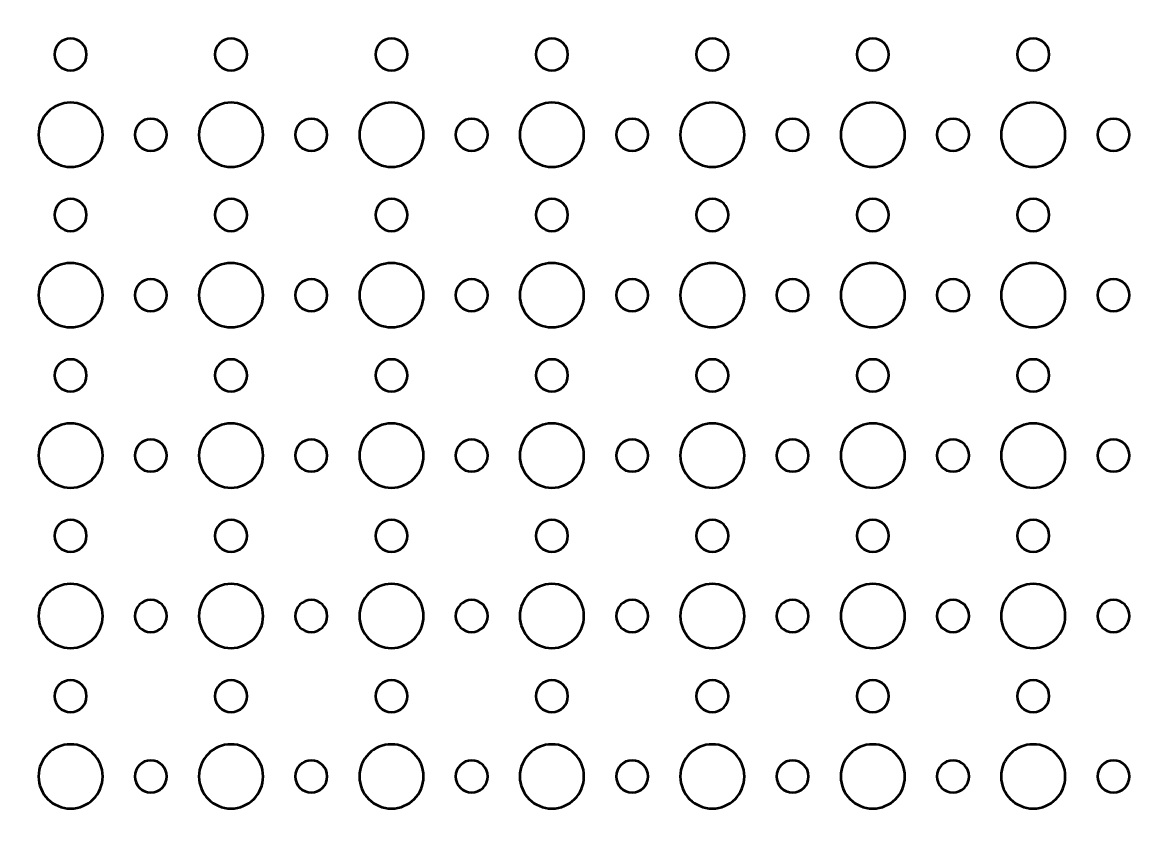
# Model space of a CAD drawing. Header units: centimetres. Extents: x -42 to 42, y -29.9 to 29.9.
# Drawn here: x -10.2 to 0.3, y -7.2 to 0.3 of the extents above; entities that cross this region are included whole.
import ezdxf

# ---------------------------------------------------------------- set-up
doc = ezdxf.new("R2010")
doc.units = ezdxf.units.CM
doc.header["$MEASUREMENT"] = 0
doc.layers.add('Layer 1', color=7, linetype='Continuous')

msp = doc.modelspace()

# ---------------------------------------------------------------- linework, layer by layer
at = {"layer": 'Layer 1', "lineweight": 53}
for points, knots in [([(41.95, 29.45), (41.95, 29.45), (41.95, -29.45), (41.95, -29.45), (41.95, -29.45), (41.95, -29.72614), (41.72614, -29.95), (41.45, -29.95), (41.45, -29.95), (41.45, -29.95), (-41.45, -29.95), (-41.45, -29.95), (-41.45, -29.95), (-41.72614, -29.95), (-41.95, -29.72614), (-41.95, -29.45), (-41.95, -29.45), (-41.95, -29.45), (-41.95, 29.45), (-41.95, 29.45), (-41.95, 29.45), (-41.95, 29.72614), (-41.72614, 29.95), (-41.45, 29.95), (-41.45, 29.95), (-41.45, 29.95), (41.45, 29.95), (41.45, 29.95), (41.45, 29.95), (41.72614, 29.95), (41.95, 29.72614), (41.95, 29.45)], [0, 0, 0, 0, 0.11111111, 0.11111111, 0.11111111, 0.11111111, 0.22222222, 0.22222222, 0.22222222, 0.22222222, 0.33333333, 0.33333333, 0.33333333, 0.33333333, 0.44444444, 0.44444444, 0.44444444, 0.44444444, 0.55555556, 0.55555556, 0.55555556, 0.55555556, 0.66666667, 0.66666667, 0.66666667, 0.66666667, 0.77777778, 0.77777778, 0.77777778, 0.77777778, 1, 1, 1, 1]), ([(-9.75, -0.15), (-9.83284, -0.15), (-9.9, -0.08284), (-9.9, 0), (-9.9, 0), (-9.9, 0.08284), (-9.83284, 0.15), (-9.75, 0.15), (-9.75, 0.15), (-9.66716, 0.15), (-9.6, 0.08284), (-9.6, 0), (-9.6, 0), (-9.6, -0.08284), (-9.66716, -0.15), (-9.75, -0.15)], [0, 0, 0, 0, 0.2, 0.2, 0.2, 0.2, 0.4, 0.4, 0.4, 0.4, 0.6, 0.6, 0.6, 0.6, 1, 1, 1, 1]), ([(-8.25, -0.15), (-8.33284, -0.15), (-8.4, -0.08284), (-8.4, 0), (-8.4, 0), (-8.4, 0.08284), (-8.33284, 0.15), (-8.25, 0.15), (-8.25, 0.15), (-8.16716, 0.15), (-8.1, 0.08284), (-8.1, 0), (-8.1, 0), (-8.1, -0.08284), (-8.16716, -0.15), (-8.25, -0.15)], [0, 0, 0, 0, 0.2, 0.2, 0.2, 0.2, 0.4, 0.4, 0.4, 0.4, 0.6, 0.6, 0.6, 0.6, 1, 1, 1, 1]), ([(-6.75, -0.15), (-6.83284, -0.15), (-6.9, -0.08284), (-6.9, 0), (-6.9, 0), (-6.9, 0.08284), (-6.83284, 0.15), (-6.75, 0.15), (-6.75, 0.15), (-6.66716, 0.15), (-6.6, 0.08284), (-6.6, 0), (-6.6, 0), (-6.6, -0.08284), (-6.66716, -0.15), (-6.75, -0.15)], [0, 0, 0, 0, 0.2, 0.2, 0.2, 0.2, 0.4, 0.4, 0.4, 0.4, 0.6, 0.6, 0.6, 0.6, 1, 1, 1, 1]), ([(-5.25, -0.15), (-5.33284, -0.15), (-5.4, -0.08284), (-5.4, 0), (-5.4, 0), (-5.4, 0.08284), (-5.33284, 0.15), (-5.25, 0.15), (-5.25, 0.15), (-5.16716, 0.15), (-5.1, 0.08284), (-5.1, 0), (-5.1, 0), (-5.1, -0.08284), (-5.16716, -0.15), (-5.25, -0.15)], [0, 0, 0, 0, 0.2, 0.2, 0.2, 0.2, 0.4, 0.4, 0.4, 0.4, 0.6, 0.6, 0.6, 0.6, 1, 1, 1, 1]), ([(-3.75, -0.15), (-3.83284, -0.15), (-3.9, -0.08284), (-3.9, 0), (-3.9, 0), (-3.9, 0.08284), (-3.83284, 0.15), (-3.75, 0.15), (-3.75, 0.15), (-3.66716, 0.15), (-3.6, 0.08284), (-3.6, 0), (-3.6, 0), (-3.6, -0.08284), (-3.66716, -0.15), (-3.75, -0.15)], [0, 0, 0, 0, 0.2, 0.2, 0.2, 0.2, 0.4, 0.4, 0.4, 0.4, 0.6, 0.6, 0.6, 0.6, 1, 1, 1, 1]), ([(-2.25, -0.15), (-2.33284, -0.15), (-2.4, -0.08284), (-2.4, 0), (-2.4, 0), (-2.4, 0.08284), (-2.33284, 0.15), (-2.25, 0.15), (-2.25, 0.15), (-2.16716, 0.15), (-2.1, 0.08284), (-2.1, 0), (-2.1, 0), (-2.1, -0.08284), (-2.16716, -0.15), (-2.25, -0.15)], [0, 0, 0, 0, 0.2, 0.2, 0.2, 0.2, 0.4, 0.4, 0.4, 0.4, 0.6, 0.6, 0.6, 0.6, 1, 1, 1, 1]), ([(-0.75, -0.15), (-0.83284, -0.15), (-0.9, -0.08284), (-0.9, 0), (-0.9, 0), (-0.9, 0.08284), (-0.83284, 0.15), (-0.75, 0.15), (-0.75, 0.15), (-0.66716, 0.15), (-0.6, 0.08284), (-0.6, 0), (-0.6, 0), (-0.6, -0.08284), (-0.66716, -0.15), (-0.75, -0.15)], [0, 0, 0, 0, 0.2, 0.2, 0.2, 0.2, 0.4, 0.4, 0.4, 0.4, 0.6, 0.6, 0.6, 0.6, 1, 1, 1, 1]), ([(-9.75, -1.05), (-9.91569, -1.05), (-10.05, -0.91569), (-10.05, -0.75), (-10.05, -0.75), (-10.05, -0.58431), (-9.91569, -0.45), (-9.75, -0.45), (-9.75, -0.45), (-9.58431, -0.45), (-9.45, -0.58431), (-9.45, -0.75), (-9.45, -0.75), (-9.45, -0.91569), (-9.58431, -1.05), (-9.75, -1.05)], [0, 0, 0, 0, 0.2, 0.2, 0.2, 0.2, 0.4, 0.4, 0.4, 0.4, 0.6, 0.6, 0.6, 0.6, 1, 1, 1, 1]), ([(-8.25, -1.05), (-8.41569, -1.05), (-8.55, -0.91569), (-8.55, -0.75), (-8.55, -0.75), (-8.55, -0.58431), (-8.41569, -0.45), (-8.25, -0.45), (-8.25, -0.45), (-8.08431, -0.45), (-7.95, -0.58431), (-7.95, -0.75), (-7.95, -0.75), (-7.95, -0.91569), (-8.08431, -1.05), (-8.25, -1.05)], [0, 0, 0, 0, 0.2, 0.2, 0.2, 0.2, 0.4, 0.4, 0.4, 0.4, 0.6, 0.6, 0.6, 0.6, 1, 1, 1, 1]), ([(-6.75, -1.05), (-6.91569, -1.05), (-7.05, -0.91569), (-7.05, -0.75), (-7.05, -0.75), (-7.05, -0.58431), (-6.91569, -0.45), (-6.75, -0.45), (-6.75, -0.45), (-6.58431, -0.45), (-6.45, -0.58431), (-6.45, -0.75), (-6.45, -0.75), (-6.45, -0.91569), (-6.58431, -1.05), (-6.75, -1.05)], [0, 0, 0, 0, 0.2, 0.2, 0.2, 0.2, 0.4, 0.4, 0.4, 0.4, 0.6, 0.6, 0.6, 0.6, 1, 1, 1, 1]), ([(-5.25, -1.05), (-5.41569, -1.05), (-5.55, -0.91569), (-5.55, -0.75), (-5.55, -0.75), (-5.55, -0.58431), (-5.41569, -0.45), (-5.25, -0.45), (-5.25, -0.45), (-5.08431, -0.45), (-4.95, -0.58431), (-4.95, -0.75), (-4.95, -0.75), (-4.95, -0.91569), (-5.08431, -1.05), (-5.25, -1.05)], [0, 0, 0, 0, 0.2, 0.2, 0.2, 0.2, 0.4, 0.4, 0.4, 0.4, 0.6, 0.6, 0.6, 0.6, 1, 1, 1, 1]), ([(-3.75, -1.05), (-3.91569, -1.05), (-4.05, -0.91569), (-4.05, -0.75), (-4.05, -0.75), (-4.05, -0.58431), (-3.91569, -0.45), (-3.75, -0.45), (-3.75, -0.45), (-3.58431, -0.45), (-3.45, -0.58431), (-3.45, -0.75), (-3.45, -0.75), (-3.45, -0.91569), (-3.58431, -1.05), (-3.75, -1.05)], [0, 0, 0, 0, 0.2, 0.2, 0.2, 0.2, 0.4, 0.4, 0.4, 0.4, 0.6, 0.6, 0.6, 0.6, 1, 1, 1, 1]), ([(-2.25, -1.05), (-2.41569, -1.05), (-2.55, -0.91569), (-2.55, -0.75), (-2.55, -0.75), (-2.55, -0.58431), (-2.41569, -0.45), (-2.25, -0.45), (-2.25, -0.45), (-2.08431, -0.45), (-1.95, -0.58431), (-1.95, -0.75), (-1.95, -0.75), (-1.95, -0.91569), (-2.08431, -1.05), (-2.25, -1.05)], [0, 0, 0, 0, 0.2, 0.2, 0.2, 0.2, 0.4, 0.4, 0.4, 0.4, 0.6, 0.6, 0.6, 0.6, 1, 1, 1, 1]), ([(-0.75, -1.05), (-0.91569, -1.05), (-1.05, -0.91569), (-1.05, -0.75), (-1.05, -0.75), (-1.05, -0.58431), (-0.91569, -0.45), (-0.75, -0.45), (-0.75, -0.45), (-0.58431, -0.45), (-0.45, -0.58431), (-0.45, -0.75), (-0.45, -0.75), (-0.45, -0.91569), (-0.58431, -1.05), (-0.75, -1.05)], [0, 0, 0, 0, 0.2, 0.2, 0.2, 0.2, 0.4, 0.4, 0.4, 0.4, 0.6, 0.6, 0.6, 0.6, 1, 1, 1, 1]), ([(-9, -0.9), (-9.08284, -0.9), (-9.15, -0.83284), (-9.15, -0.75), (-9.15, -0.75), (-9.15, -0.66716), (-9.08284, -0.6), (-9, -0.6), (-9, -0.6), (-8.91716, -0.6), (-8.85, -0.66716), (-8.85, -0.75), (-8.85, -0.75), (-8.85, -0.83284), (-8.91716, -0.9), (-9, -0.9)], [0, 0, 0, 0, 0.2, 0.2, 0.2, 0.2, 0.4, 0.4, 0.4, 0.4, 0.6, 0.6, 0.6, 0.6, 1, 1, 1, 1]), ([(-7.5, -0.9), (-7.58284, -0.9), (-7.65, -0.83284), (-7.65, -0.75), (-7.65, -0.75), (-7.65, -0.66716), (-7.58284, -0.6), (-7.5, -0.6), (-7.5, -0.6), (-7.41716, -0.6), (-7.35, -0.66716), (-7.35, -0.75), (-7.35, -0.75), (-7.35, -0.83284), (-7.41716, -0.9), (-7.5, -0.9)], [0, 0, 0, 0, 0.2, 0.2, 0.2, 0.2, 0.4, 0.4, 0.4, 0.4, 0.6, 0.6, 0.6, 0.6, 1, 1, 1, 1]), ([(-6, -0.9), (-6.08284, -0.9), (-6.15, -0.83284), (-6.15, -0.75), (-6.15, -0.75), (-6.15, -0.66716), (-6.08284, -0.6), (-6, -0.6), (-6, -0.6), (-5.91716, -0.6), (-5.85, -0.66716), (-5.85, -0.75), (-5.85, -0.75), (-5.85, -0.83284), (-5.91716, -0.9), (-6, -0.9)], [0, 0, 0, 0, 0.2, 0.2, 0.2, 0.2, 0.4, 0.4, 0.4, 0.4, 0.6, 0.6, 0.6, 0.6, 1, 1, 1, 1]), ([(-4.5, -0.9), (-4.58284, -0.9), (-4.65, -0.83284), (-4.65, -0.75), (-4.65, -0.75), (-4.65, -0.66716), (-4.58284, -0.6), (-4.5, -0.6), (-4.5, -0.6), (-4.41716, -0.6), (-4.35, -0.66716), (-4.35, -0.75), (-4.35, -0.75), (-4.35, -0.83284), (-4.41716, -0.9), (-4.5, -0.9)], [0, 0, 0, 0, 0.2, 0.2, 0.2, 0.2, 0.4, 0.4, 0.4, 0.4, 0.6, 0.6, 0.6, 0.6, 1, 1, 1, 1]), ([(-3, -0.9), (-3.08284, -0.9), (-3.15, -0.83284), (-3.15, -0.75), (-3.15, -0.75), (-3.15, -0.66716), (-3.08284, -0.6), (-3, -0.6), (-3, -0.6), (-2.91716, -0.6), (-2.85, -0.66716), (-2.85, -0.75), (-2.85, -0.75), (-2.85, -0.83284), (-2.91716, -0.9), (-3, -0.9)], [0, 0, 0, 0, 0.2, 0.2, 0.2, 0.2, 0.4, 0.4, 0.4, 0.4, 0.6, 0.6, 0.6, 0.6, 1, 1, 1, 1]), ([(-1.5, -0.9), (-1.58284, -0.9), (-1.65, -0.83284), (-1.65, -0.75), (-1.65, -0.75), (-1.65, -0.66716), (-1.58284, -0.6), (-1.5, -0.6), (-1.5, -0.6), (-1.41716, -0.6), (-1.35, -0.66716), (-1.35, -0.75), (-1.35, -0.75), (-1.35, -0.83284), (-1.41716, -0.9), (-1.5, -0.9)], [0, 0, 0, 0, 0.2, 0.2, 0.2, 0.2, 0.4, 0.4, 0.4, 0.4, 0.6, 0.6, 0.6, 0.6, 1, 1, 1, 1]), ([(0, -0.9), (-0.08284, -0.9), (-0.15, -0.83284), (-0.15, -0.75), (-0.15, -0.75), (-0.15, -0.66716), (-0.08284, -0.6), (0, -0.6), (0, -0.6), (0.08284, -0.6), (0.15, -0.66716), (0.15, -0.75), (0.15, -0.75), (0.15, -0.83284), (0.08284, -0.9), (0, -0.9)], [0, 0, 0, 0, 0.2, 0.2, 0.2, 0.2, 0.4, 0.4, 0.4, 0.4, 0.6, 0.6, 0.6, 0.6, 1, 1, 1, 1]), ([(-9.75, -1.65), (-9.83284, -1.65), (-9.9, -1.58284), (-9.9, -1.5), (-9.9, -1.5), (-9.9, -1.41716), (-9.83284, -1.35), (-9.75, -1.35), (-9.75, -1.35), (-9.66716, -1.35), (-9.6, -1.41716), (-9.6, -1.5), (-9.6, -1.5), (-9.6, -1.58284), (-9.66716, -1.65), (-9.75, -1.65)], [0, 0, 0, 0, 0.2, 0.2, 0.2, 0.2, 0.4, 0.4, 0.4, 0.4, 0.6, 0.6, 0.6, 0.6, 1, 1, 1, 1]), ([(-8.25, -1.65), (-8.33284, -1.65), (-8.4, -1.58284), (-8.4, -1.5), (-8.4, -1.5), (-8.4, -1.41716), (-8.33284, -1.35), (-8.25, -1.35), (-8.25, -1.35), (-8.16716, -1.35), (-8.1, -1.41716), (-8.1, -1.5), (-8.1, -1.5), (-8.1, -1.58284), (-8.16716, -1.65), (-8.25, -1.65)], [0, 0, 0, 0, 0.2, 0.2, 0.2, 0.2, 0.4, 0.4, 0.4, 0.4, 0.6, 0.6, 0.6, 0.6, 1, 1, 1, 1]), ([(-6.75, -1.65), (-6.83284, -1.65), (-6.9, -1.58284), (-6.9, -1.5), (-6.9, -1.5), (-6.9, -1.41716), (-6.83284, -1.35), (-6.75, -1.35), (-6.75, -1.35), (-6.66716, -1.35), (-6.6, -1.41716), (-6.6, -1.5), (-6.6, -1.5), (-6.6, -1.58284), (-6.66716, -1.65), (-6.75, -1.65)], [0, 0, 0, 0, 0.2, 0.2, 0.2, 0.2, 0.4, 0.4, 0.4, 0.4, 0.6, 0.6, 0.6, 0.6, 1, 1, 1, 1]), ([(-5.25, -1.65), (-5.33284, -1.65), (-5.4, -1.58284), (-5.4, -1.5), (-5.4, -1.5), (-5.4, -1.41716), (-5.33284, -1.35), (-5.25, -1.35), (-5.25, -1.35), (-5.16716, -1.35), (-5.1, -1.41716), (-5.1, -1.5), (-5.1, -1.5), (-5.1, -1.58284), (-5.16716, -1.65), (-5.25, -1.65)], [0, 0, 0, 0, 0.2, 0.2, 0.2, 0.2, 0.4, 0.4, 0.4, 0.4, 0.6, 0.6, 0.6, 0.6, 1, 1, 1, 1]), ([(-3.75, -1.65), (-3.83284, -1.65), (-3.9, -1.58284), (-3.9, -1.5), (-3.9, -1.5), (-3.9, -1.41716), (-3.83284, -1.35), (-3.75, -1.35), (-3.75, -1.35), (-3.66716, -1.35), (-3.6, -1.41716), (-3.6, -1.5), (-3.6, -1.5), (-3.6, -1.58284), (-3.66716, -1.65), (-3.75, -1.65)], [0, 0, 0, 0, 0.2, 0.2, 0.2, 0.2, 0.4, 0.4, 0.4, 0.4, 0.6, 0.6, 0.6, 0.6, 1, 1, 1, 1]), ([(-2.25, -1.65), (-2.33284, -1.65), (-2.4, -1.58284), (-2.4, -1.5), (-2.4, -1.5), (-2.4, -1.41716), (-2.33284, -1.35), (-2.25, -1.35), (-2.25, -1.35), (-2.16716, -1.35), (-2.1, -1.41716), (-2.1, -1.5), (-2.1, -1.5), (-2.1, -1.58284), (-2.16716, -1.65), (-2.25, -1.65)], [0, 0, 0, 0, 0.2, 0.2, 0.2, 0.2, 0.4, 0.4, 0.4, 0.4, 0.6, 0.6, 0.6, 0.6, 1, 1, 1, 1]), ([(-0.75, -1.65), (-0.83284, -1.65), (-0.9, -1.58284), (-0.9, -1.5), (-0.9, -1.5), (-0.9, -1.41716), (-0.83284, -1.35), (-0.75, -1.35), (-0.75, -1.35), (-0.66716, -1.35), (-0.6, -1.41716), (-0.6, -1.5), (-0.6, -1.5), (-0.6, -1.58284), (-0.66716, -1.65), (-0.75, -1.65)], [0, 0, 0, 0, 0.2, 0.2, 0.2, 0.2, 0.4, 0.4, 0.4, 0.4, 0.6, 0.6, 0.6, 0.6, 1, 1, 1, 1]), ([(-9.75, -2.55), (-9.91569, -2.55), (-10.05, -2.41569), (-10.05, -2.25), (-10.05, -2.25), (-10.05, -2.08431), (-9.91569, -1.95), (-9.75, -1.95), (-9.75, -1.95), (-9.58431, -1.95), (-9.45, -2.08431), (-9.45, -2.25), (-9.45, -2.25), (-9.45, -2.41569), (-9.58431, -2.55), (-9.75, -2.55)], [0, 0, 0, 0, 0.2, 0.2, 0.2, 0.2, 0.4, 0.4, 0.4, 0.4, 0.6, 0.6, 0.6, 0.6, 1, 1, 1, 1]), ([(-8.25, -2.55), (-8.41569, -2.55), (-8.55, -2.41569), (-8.55, -2.25), (-8.55, -2.25), (-8.55, -2.08431), (-8.41569, -1.95), (-8.25, -1.95), (-8.25, -1.95), (-8.08431, -1.95), (-7.95, -2.08431), (-7.95, -2.25), (-7.95, -2.25), (-7.95, -2.41569), (-8.08431, -2.55), (-8.25, -2.55)], [0, 0, 0, 0, 0.2, 0.2, 0.2, 0.2, 0.4, 0.4, 0.4, 0.4, 0.6, 0.6, 0.6, 0.6, 1, 1, 1, 1]), ([(-6.75, -2.55), (-6.91569, -2.55), (-7.05, -2.41569), (-7.05, -2.25), (-7.05, -2.25), (-7.05, -2.08431), (-6.91569, -1.95), (-6.75, -1.95), (-6.75, -1.95), (-6.58431, -1.95), (-6.45, -2.08431), (-6.45, -2.25), (-6.45, -2.25), (-6.45, -2.41569), (-6.58431, -2.55), (-6.75, -2.55)], [0, 0, 0, 0, 0.2, 0.2, 0.2, 0.2, 0.4, 0.4, 0.4, 0.4, 0.6, 0.6, 0.6, 0.6, 1, 1, 1, 1]), ([(-5.25, -2.55), (-5.41569, -2.55), (-5.55, -2.41569), (-5.55, -2.25), (-5.55, -2.25), (-5.55, -2.08431), (-5.41569, -1.95), (-5.25, -1.95), (-5.25, -1.95), (-5.08431, -1.95), (-4.95, -2.08431), (-4.95, -2.25), (-4.95, -2.25), (-4.95, -2.41569), (-5.08431, -2.55), (-5.25, -2.55)], [0, 0, 0, 0, 0.2, 0.2, 0.2, 0.2, 0.4, 0.4, 0.4, 0.4, 0.6, 0.6, 0.6, 0.6, 1, 1, 1, 1]), ([(-3.75, -2.55), (-3.91569, -2.55), (-4.05, -2.41569), (-4.05, -2.25), (-4.05, -2.25), (-4.05, -2.08431), (-3.91569, -1.95), (-3.75, -1.95), (-3.75, -1.95), (-3.58431, -1.95), (-3.45, -2.08431), (-3.45, -2.25), (-3.45, -2.25), (-3.45, -2.41569), (-3.58431, -2.55), (-3.75, -2.55)], [0, 0, 0, 0, 0.2, 0.2, 0.2, 0.2, 0.4, 0.4, 0.4, 0.4, 0.6, 0.6, 0.6, 0.6, 1, 1, 1, 1]), ([(-2.25, -2.55), (-2.41569, -2.55), (-2.55, -2.41569), (-2.55, -2.25), (-2.55, -2.25), (-2.55, -2.08431), (-2.41569, -1.95), (-2.25, -1.95), (-2.25, -1.95), (-2.08431, -1.95), (-1.95, -2.08431), (-1.95, -2.25), (-1.95, -2.25), (-1.95, -2.41569), (-2.08431, -2.55), (-2.25, -2.55)], [0, 0, 0, 0, 0.2, 0.2, 0.2, 0.2, 0.4, 0.4, 0.4, 0.4, 0.6, 0.6, 0.6, 0.6, 1, 1, 1, 1]), ([(-0.75, -2.55), (-0.91569, -2.55), (-1.05, -2.41569), (-1.05, -2.25), (-1.05, -2.25), (-1.05, -2.08431), (-0.91569, -1.95), (-0.75, -1.95), (-0.75, -1.95), (-0.58431, -1.95), (-0.45, -2.08431), (-0.45, -2.25), (-0.45, -2.25), (-0.45, -2.41569), (-0.58431, -2.55), (-0.75, -2.55)], [0, 0, 0, 0, 0.2, 0.2, 0.2, 0.2, 0.4, 0.4, 0.4, 0.4, 0.6, 0.6, 0.6, 0.6, 1, 1, 1, 1]), ([(-9, -2.4), (-9.08284, -2.4), (-9.15, -2.33284), (-9.15, -2.25), (-9.15, -2.25), (-9.15, -2.16716), (-9.08284, -2.1), (-9, -2.1), (-9, -2.1), (-8.91716, -2.1), (-8.85, -2.16716), (-8.85, -2.25), (-8.85, -2.25), (-8.85, -2.33284), (-8.91716, -2.4), (-9, -2.4)], [0, 0, 0, 0, 0.2, 0.2, 0.2, 0.2, 0.4, 0.4, 0.4, 0.4, 0.6, 0.6, 0.6, 0.6, 1, 1, 1, 1]), ([(-7.5, -2.4), (-7.58284, -2.4), (-7.65, -2.33284), (-7.65, -2.25), (-7.65, -2.25), (-7.65, -2.16716), (-7.58284, -2.1), (-7.5, -2.1), (-7.5, -2.1), (-7.41716, -2.1), (-7.35, -2.16716), (-7.35, -2.25), (-7.35, -2.25), (-7.35, -2.33284), (-7.41716, -2.4), (-7.5, -2.4)], [0, 0, 0, 0, 0.2, 0.2, 0.2, 0.2, 0.4, 0.4, 0.4, 0.4, 0.6, 0.6, 0.6, 0.6, 1, 1, 1, 1]), ([(-6, -2.4), (-6.08284, -2.4), (-6.15, -2.33284), (-6.15, -2.25), (-6.15, -2.25), (-6.15, -2.16716), (-6.08284, -2.1), (-6, -2.1), (-6, -2.1), (-5.91716, -2.1), (-5.85, -2.16716), (-5.85, -2.25), (-5.85, -2.25), (-5.85, -2.33284), (-5.91716, -2.4), (-6, -2.4)], [0, 0, 0, 0, 0.2, 0.2, 0.2, 0.2, 0.4, 0.4, 0.4, 0.4, 0.6, 0.6, 0.6, 0.6, 1, 1, 1, 1]), ([(-4.5, -2.4), (-4.58284, -2.4), (-4.65, -2.33284), (-4.65, -2.25), (-4.65, -2.25), (-4.65, -2.16716), (-4.58284, -2.1), (-4.5, -2.1), (-4.5, -2.1), (-4.41716, -2.1), (-4.35, -2.16716), (-4.35, -2.25), (-4.35, -2.25), (-4.35, -2.33284), (-4.41716, -2.4), (-4.5, -2.4)], [0, 0, 0, 0, 0.2, 0.2, 0.2, 0.2, 0.4, 0.4, 0.4, 0.4, 0.6, 0.6, 0.6, 0.6, 1, 1, 1, 1]), ([(-3, -2.4), (-3.08284, -2.4), (-3.15, -2.33284), (-3.15, -2.25), (-3.15, -2.25), (-3.15, -2.16716), (-3.08284, -2.1), (-3, -2.1), (-3, -2.1), (-2.91716, -2.1), (-2.85, -2.16716), (-2.85, -2.25), (-2.85, -2.25), (-2.85, -2.33284), (-2.91716, -2.4), (-3, -2.4)], [0, 0, 0, 0, 0.2, 0.2, 0.2, 0.2, 0.4, 0.4, 0.4, 0.4, 0.6, 0.6, 0.6, 0.6, 1, 1, 1, 1]), ([(-1.5, -2.4), (-1.58284, -2.4), (-1.65, -2.33284), (-1.65, -2.25), (-1.65, -2.25), (-1.65, -2.16716), (-1.58284, -2.1), (-1.5, -2.1), (-1.5, -2.1), (-1.41716, -2.1), (-1.35, -2.16716), (-1.35, -2.25), (-1.35, -2.25), (-1.35, -2.33284), (-1.41716, -2.4), (-1.5, -2.4)], [0, 0, 0, 0, 0.2, 0.2, 0.2, 0.2, 0.4, 0.4, 0.4, 0.4, 0.6, 0.6, 0.6, 0.6, 1, 1, 1, 1]), ([(0, -2.4), (-0.08284, -2.4), (-0.15, -2.33284), (-0.15, -2.25), (-0.15, -2.25), (-0.15, -2.16716), (-0.08284, -2.1), (0, -2.1), (0, -2.1), (0.08284, -2.1), (0.15, -2.16716), (0.15, -2.25), (0.15, -2.25), (0.15, -2.33284), (0.08284, -2.4), (0, -2.4)], [0, 0, 0, 0, 0.2, 0.2, 0.2, 0.2, 0.4, 0.4, 0.4, 0.4, 0.6, 0.6, 0.6, 0.6, 1, 1, 1, 1]), ([(-9.75, -3.15), (-9.83284, -3.15), (-9.9, -3.08284), (-9.9, -3), (-9.9, -3), (-9.9, -2.91716), (-9.83284, -2.85), (-9.75, -2.85), (-9.75, -2.85), (-9.66716, -2.85), (-9.6, -2.91716), (-9.6, -3), (-9.6, -3), (-9.6, -3.08284), (-9.66716, -3.15), (-9.75, -3.15)], [0, 0, 0, 0, 0.2, 0.2, 0.2, 0.2, 0.4, 0.4, 0.4, 0.4, 0.6, 0.6, 0.6, 0.6, 1, 1, 1, 1]), ([(-8.25, -3.15), (-8.33284, -3.15), (-8.4, -3.08284), (-8.4, -3), (-8.4, -3), (-8.4, -2.91716), (-8.33284, -2.85), (-8.25, -2.85), (-8.25, -2.85), (-8.16716, -2.85), (-8.1, -2.91716), (-8.1, -3), (-8.1, -3), (-8.1, -3.08284), (-8.16716, -3.15), (-8.25, -3.15)], [0, 0, 0, 0, 0.2, 0.2, 0.2, 0.2, 0.4, 0.4, 0.4, 0.4, 0.6, 0.6, 0.6, 0.6, 1, 1, 1, 1]), ([(-6.75, -3.15), (-6.83284, -3.15), (-6.9, -3.08284), (-6.9, -3), (-6.9, -3), (-6.9, -2.91716), (-6.83284, -2.85), (-6.75, -2.85), (-6.75, -2.85), (-6.66716, -2.85), (-6.6, -2.91716), (-6.6, -3), (-6.6, -3), (-6.6, -3.08284), (-6.66716, -3.15), (-6.75, -3.15)], [0, 0, 0, 0, 0.2, 0.2, 0.2, 0.2, 0.4, 0.4, 0.4, 0.4, 0.6, 0.6, 0.6, 0.6, 1, 1, 1, 1]), ([(-5.25, -3.15), (-5.33284, -3.15), (-5.4, -3.08284), (-5.4, -3), (-5.4, -3), (-5.4, -2.91716), (-5.33284, -2.85), (-5.25, -2.85), (-5.25, -2.85), (-5.16716, -2.85), (-5.1, -2.91716), (-5.1, -3), (-5.1, -3), (-5.1, -3.08284), (-5.16716, -3.15), (-5.25, -3.15)], [0, 0, 0, 0, 0.2, 0.2, 0.2, 0.2, 0.4, 0.4, 0.4, 0.4, 0.6, 0.6, 0.6, 0.6, 1, 1, 1, 1]), ([(-3.75, -3.15), (-3.83284, -3.15), (-3.9, -3.08284), (-3.9, -3), (-3.9, -3), (-3.9, -2.91716), (-3.83284, -2.85), (-3.75, -2.85), (-3.75, -2.85), (-3.66716, -2.85), (-3.6, -2.91716), (-3.6, -3), (-3.6, -3), (-3.6, -3.08284), (-3.66716, -3.15), (-3.75, -3.15)], [0, 0, 0, 0, 0.2, 0.2, 0.2, 0.2, 0.4, 0.4, 0.4, 0.4, 0.6, 0.6, 0.6, 0.6, 1, 1, 1, 1]), ([(-2.25, -3.15), (-2.33284, -3.15), (-2.4, -3.08284), (-2.4, -3), (-2.4, -3), (-2.4, -2.91716), (-2.33284, -2.85), (-2.25, -2.85), (-2.25, -2.85), (-2.16716, -2.85), (-2.1, -2.91716), (-2.1, -3), (-2.1, -3), (-2.1, -3.08284), (-2.16716, -3.15), (-2.25, -3.15)], [0, 0, 0, 0, 0.2, 0.2, 0.2, 0.2, 0.4, 0.4, 0.4, 0.4, 0.6, 0.6, 0.6, 0.6, 1, 1, 1, 1]), ([(-0.75, -3.15), (-0.83284, -3.15), (-0.9, -3.08284), (-0.9, -3), (-0.9, -3), (-0.9, -2.91716), (-0.83284, -2.85), (-0.75, -2.85), (-0.75, -2.85), (-0.66716, -2.85), (-0.6, -2.91716), (-0.6, -3), (-0.6, -3), (-0.6, -3.08284), (-0.66716, -3.15), (-0.75, -3.15)], [0, 0, 0, 0, 0.2, 0.2, 0.2, 0.2, 0.4, 0.4, 0.4, 0.4, 0.6, 0.6, 0.6, 0.6, 1, 1, 1, 1]), ([(-9.75, -4.05), (-9.91569, -4.05), (-10.05, -3.91569), (-10.05, -3.75), (-10.05, -3.75), (-10.05, -3.58431), (-9.91569, -3.45), (-9.75, -3.45), (-9.75, -3.45), (-9.58431, -3.45), (-9.45, -3.58431), (-9.45, -3.75), (-9.45, -3.75), (-9.45, -3.91569), (-9.58431, -4.05), (-9.75, -4.05)], [0, 0, 0, 0, 0.2, 0.2, 0.2, 0.2, 0.4, 0.4, 0.4, 0.4, 0.6, 0.6, 0.6, 0.6, 1, 1, 1, 1]), ([(-8.25, -4.05), (-8.41569, -4.05), (-8.55, -3.91569), (-8.55, -3.75), (-8.55, -3.75), (-8.55, -3.58431), (-8.41569, -3.45), (-8.25, -3.45), (-8.25, -3.45), (-8.08431, -3.45), (-7.95, -3.58431), (-7.95, -3.75), (-7.95, -3.75), (-7.95, -3.91569), (-8.08431, -4.05), (-8.25, -4.05)], [0, 0, 0, 0, 0.2, 0.2, 0.2, 0.2, 0.4, 0.4, 0.4, 0.4, 0.6, 0.6, 0.6, 0.6, 1, 1, 1, 1]), ([(-6.75, -4.05), (-6.91569, -4.05), (-7.05, -3.91569), (-7.05, -3.75), (-7.05, -3.75), (-7.05, -3.58431), (-6.91569, -3.45), (-6.75, -3.45), (-6.75, -3.45), (-6.58431, -3.45), (-6.45, -3.58431), (-6.45, -3.75), (-6.45, -3.75), (-6.45, -3.91569), (-6.58431, -4.05), (-6.75, -4.05)], [0, 0, 0, 0, 0.2, 0.2, 0.2, 0.2, 0.4, 0.4, 0.4, 0.4, 0.6, 0.6, 0.6, 0.6, 1, 1, 1, 1]), ([(-5.25, -4.05), (-5.41569, -4.05), (-5.55, -3.91569), (-5.55, -3.75), (-5.55, -3.75), (-5.55, -3.58431), (-5.41569, -3.45), (-5.25, -3.45), (-5.25, -3.45), (-5.08431, -3.45), (-4.95, -3.58431), (-4.95, -3.75), (-4.95, -3.75), (-4.95, -3.91569), (-5.08431, -4.05), (-5.25, -4.05)], [0, 0, 0, 0, 0.2, 0.2, 0.2, 0.2, 0.4, 0.4, 0.4, 0.4, 0.6, 0.6, 0.6, 0.6, 1, 1, 1, 1]), ([(-3.75, -4.05), (-3.91569, -4.05), (-4.05, -3.91569), (-4.05, -3.75), (-4.05, -3.75), (-4.05, -3.58431), (-3.91569, -3.45), (-3.75, -3.45), (-3.75, -3.45), (-3.58431, -3.45), (-3.45, -3.58431), (-3.45, -3.75), (-3.45, -3.75), (-3.45, -3.91569), (-3.58431, -4.05), (-3.75, -4.05)], [0, 0, 0, 0, 0.2, 0.2, 0.2, 0.2, 0.4, 0.4, 0.4, 0.4, 0.6, 0.6, 0.6, 0.6, 1, 1, 1, 1]), ([(-2.25, -4.05), (-2.41569, -4.05), (-2.55, -3.91569), (-2.55, -3.75), (-2.55, -3.75), (-2.55, -3.58431), (-2.41569, -3.45), (-2.25, -3.45), (-2.25, -3.45), (-2.08431, -3.45), (-1.95, -3.58431), (-1.95, -3.75), (-1.95, -3.75), (-1.95, -3.91569), (-2.08431, -4.05), (-2.25, -4.05)], [0, 0, 0, 0, 0.2, 0.2, 0.2, 0.2, 0.4, 0.4, 0.4, 0.4, 0.6, 0.6, 0.6, 0.6, 1, 1, 1, 1]), ([(-0.75, -4.05), (-0.91569, -4.05), (-1.05, -3.91569), (-1.05, -3.75), (-1.05, -3.75), (-1.05, -3.58431), (-0.91569, -3.45), (-0.75, -3.45), (-0.75, -3.45), (-0.58431, -3.45), (-0.45, -3.58431), (-0.45, -3.75), (-0.45, -3.75), (-0.45, -3.91569), (-0.58431, -4.05), (-0.75, -4.05)], [0, 0, 0, 0, 0.2, 0.2, 0.2, 0.2, 0.4, 0.4, 0.4, 0.4, 0.6, 0.6, 0.6, 0.6, 1, 1, 1, 1]), ([(-9, -3.9), (-9.08284, -3.9), (-9.15, -3.83284), (-9.15, -3.75), (-9.15, -3.75), (-9.15, -3.66716), (-9.08284, -3.6), (-9, -3.6), (-9, -3.6), (-8.91716, -3.6), (-8.85, -3.66716), (-8.85, -3.75), (-8.85, -3.75), (-8.85, -3.83284), (-8.91716, -3.9), (-9, -3.9)], [0, 0, 0, 0, 0.2, 0.2, 0.2, 0.2, 0.4, 0.4, 0.4, 0.4, 0.6, 0.6, 0.6, 0.6, 1, 1, 1, 1]), ([(-7.5, -3.9), (-7.58284, -3.9), (-7.65, -3.83284), (-7.65, -3.75), (-7.65, -3.75), (-7.65, -3.66716), (-7.58284, -3.6), (-7.5, -3.6), (-7.5, -3.6), (-7.41716, -3.6), (-7.35, -3.66716), (-7.35, -3.75), (-7.35, -3.75), (-7.35, -3.83284), (-7.41716, -3.9), (-7.5, -3.9)], [0, 0, 0, 0, 0.2, 0.2, 0.2, 0.2, 0.4, 0.4, 0.4, 0.4, 0.6, 0.6, 0.6, 0.6, 1, 1, 1, 1]), ([(-6, -3.9), (-6.08284, -3.9), (-6.15, -3.83284), (-6.15, -3.75), (-6.15, -3.75), (-6.15, -3.66716), (-6.08284, -3.6), (-6, -3.6), (-6, -3.6), (-5.91716, -3.6), (-5.85, -3.66716), (-5.85, -3.75), (-5.85, -3.75), (-5.85, -3.83284), (-5.91716, -3.9), (-6, -3.9)], [0, 0, 0, 0, 0.2, 0.2, 0.2, 0.2, 0.4, 0.4, 0.4, 0.4, 0.6, 0.6, 0.6, 0.6, 1, 1, 1, 1]), ([(-4.5, -3.9), (-4.58284, -3.9), (-4.65, -3.83284), (-4.65, -3.75), (-4.65, -3.75), (-4.65, -3.66716), (-4.58284, -3.6), (-4.5, -3.6), (-4.5, -3.6), (-4.41716, -3.6), (-4.35, -3.66716), (-4.35, -3.75), (-4.35, -3.75), (-4.35, -3.83284), (-4.41716, -3.9), (-4.5, -3.9)], [0, 0, 0, 0, 0.2, 0.2, 0.2, 0.2, 0.4, 0.4, 0.4, 0.4, 0.6, 0.6, 0.6, 0.6, 1, 1, 1, 1]), ([(-3, -3.9), (-3.08284, -3.9), (-3.15, -3.83284), (-3.15, -3.75), (-3.15, -3.75), (-3.15, -3.66716), (-3.08284, -3.6), (-3, -3.6), (-3, -3.6), (-2.91716, -3.6), (-2.85, -3.66716), (-2.85, -3.75), (-2.85, -3.75), (-2.85, -3.83284), (-2.91716, -3.9), (-3, -3.9)], [0, 0, 0, 0, 0.2, 0.2, 0.2, 0.2, 0.4, 0.4, 0.4, 0.4, 0.6, 0.6, 0.6, 0.6, 1, 1, 1, 1]), ([(-1.5, -3.9), (-1.58284, -3.9), (-1.65, -3.83284), (-1.65, -3.75), (-1.65, -3.75), (-1.65, -3.66716), (-1.58284, -3.6), (-1.5, -3.6), (-1.5, -3.6), (-1.41716, -3.6), (-1.35, -3.66716), (-1.35, -3.75), (-1.35, -3.75), (-1.35, -3.83284), (-1.41716, -3.9), (-1.5, -3.9)], [0, 0, 0, 0, 0.2, 0.2, 0.2, 0.2, 0.4, 0.4, 0.4, 0.4, 0.6, 0.6, 0.6, 0.6, 1, 1, 1, 1]), ([(0, -3.9), (-0.08284, -3.9), (-0.15, -3.83284), (-0.15, -3.75), (-0.15, -3.75), (-0.15, -3.66716), (-0.08284, -3.6), (0, -3.6), (0, -3.6), (0.08284, -3.6), (0.15, -3.66716), (0.15, -3.75), (0.15, -3.75), (0.15, -3.83284), (0.08284, -3.9), (0, -3.9)], [0, 0, 0, 0, 0.2, 0.2, 0.2, 0.2, 0.4, 0.4, 0.4, 0.4, 0.6, 0.6, 0.6, 0.6, 1, 1, 1, 1]), ([(-9.75, -4.65), (-9.83284, -4.65), (-9.9, -4.58284), (-9.9, -4.5), (-9.9, -4.5), (-9.9, -4.41716), (-9.83284, -4.35), (-9.75, -4.35), (-9.75, -4.35), (-9.66716, -4.35), (-9.6, -4.41716), (-9.6, -4.5), (-9.6, -4.5), (-9.6, -4.58284), (-9.66716, -4.65), (-9.75, -4.65)], [0, 0, 0, 0, 0.2, 0.2, 0.2, 0.2, 0.4, 0.4, 0.4, 0.4, 0.6, 0.6, 0.6, 0.6, 1, 1, 1, 1]), ([(-8.25, -4.65), (-8.33284, -4.65), (-8.4, -4.58284), (-8.4, -4.5), (-8.4, -4.5), (-8.4, -4.41716), (-8.33284, -4.35), (-8.25, -4.35), (-8.25, -4.35), (-8.16716, -4.35), (-8.1, -4.41716), (-8.1, -4.5), (-8.1, -4.5), (-8.1, -4.58284), (-8.16716, -4.65), (-8.25, -4.65)], [0, 0, 0, 0, 0.2, 0.2, 0.2, 0.2, 0.4, 0.4, 0.4, 0.4, 0.6, 0.6, 0.6, 0.6, 1, 1, 1, 1]), ([(-6.75, -4.65), (-6.83284, -4.65), (-6.9, -4.58284), (-6.9, -4.5), (-6.9, -4.5), (-6.9, -4.41716), (-6.83284, -4.35), (-6.75, -4.35), (-6.75, -4.35), (-6.66716, -4.35), (-6.6, -4.41716), (-6.6, -4.5), (-6.6, -4.5), (-6.6, -4.58284), (-6.66716, -4.65), (-6.75, -4.65)], [0, 0, 0, 0, 0.2, 0.2, 0.2, 0.2, 0.4, 0.4, 0.4, 0.4, 0.6, 0.6, 0.6, 0.6, 1, 1, 1, 1]), ([(-5.25, -4.65), (-5.33284, -4.65), (-5.4, -4.58284), (-5.4, -4.5), (-5.4, -4.5), (-5.4, -4.41716), (-5.33284, -4.35), (-5.25, -4.35), (-5.25, -4.35), (-5.16716, -4.35), (-5.1, -4.41716), (-5.1, -4.5), (-5.1, -4.5), (-5.1, -4.58284), (-5.16716, -4.65), (-5.25, -4.65)], [0, 0, 0, 0, 0.2, 0.2, 0.2, 0.2, 0.4, 0.4, 0.4, 0.4, 0.6, 0.6, 0.6, 0.6, 1, 1, 1, 1]), ([(-3.75, -4.65), (-3.83284, -4.65), (-3.9, -4.58284), (-3.9, -4.5), (-3.9, -4.5), (-3.9, -4.41716), (-3.83284, -4.35), (-3.75, -4.35), (-3.75, -4.35), (-3.66716, -4.35), (-3.6, -4.41716), (-3.6, -4.5), (-3.6, -4.5), (-3.6, -4.58284), (-3.66716, -4.65), (-3.75, -4.65)], [0, 0, 0, 0, 0.2, 0.2, 0.2, 0.2, 0.4, 0.4, 0.4, 0.4, 0.6, 0.6, 0.6, 0.6, 1, 1, 1, 1]), ([(-2.25, -4.65), (-2.33284, -4.65), (-2.4, -4.58284), (-2.4, -4.5), (-2.4, -4.5), (-2.4, -4.41716), (-2.33284, -4.35), (-2.25, -4.35), (-2.25, -4.35), (-2.16716, -4.35), (-2.1, -4.41716), (-2.1, -4.5), (-2.1, -4.5), (-2.1, -4.58284), (-2.16716, -4.65), (-2.25, -4.65)], [0, 0, 0, 0, 0.2, 0.2, 0.2, 0.2, 0.4, 0.4, 0.4, 0.4, 0.6, 0.6, 0.6, 0.6, 1, 1, 1, 1]), ([(-0.75, -4.65), (-0.83284, -4.65), (-0.9, -4.58284), (-0.9, -4.5), (-0.9, -4.5), (-0.9, -4.41716), (-0.83284, -4.35), (-0.75, -4.35), (-0.75, -4.35), (-0.66716, -4.35), (-0.6, -4.41716), (-0.6, -4.5), (-0.6, -4.5), (-0.6, -4.58284), (-0.66716, -4.65), (-0.75, -4.65)], [0, 0, 0, 0, 0.2, 0.2, 0.2, 0.2, 0.4, 0.4, 0.4, 0.4, 0.6, 0.6, 0.6, 0.6, 1, 1, 1, 1]), ([(-9.75, -5.55), (-9.91569, -5.55), (-10.05, -5.41569), (-10.05, -5.25), (-10.05, -5.25), (-10.05, -5.08431), (-9.91569, -4.95), (-9.75, -4.95), (-9.75, -4.95), (-9.58431, -4.95), (-9.45, -5.08431), (-9.45, -5.25), (-9.45, -5.25), (-9.45, -5.41569), (-9.58431, -5.55), (-9.75, -5.55)], [0, 0, 0, 0, 0.2, 0.2, 0.2, 0.2, 0.4, 0.4, 0.4, 0.4, 0.6, 0.6, 0.6, 0.6, 1, 1, 1, 1]), ([(-8.25, -5.55), (-8.41569, -5.55), (-8.55, -5.41569), (-8.55, -5.25), (-8.55, -5.25), (-8.55, -5.08431), (-8.41569, -4.95), (-8.25, -4.95), (-8.25, -4.95), (-8.08431, -4.95), (-7.95, -5.08431), (-7.95, -5.25), (-7.95, -5.25), (-7.95, -5.41569), (-8.08431, -5.55), (-8.25, -5.55)], [0, 0, 0, 0, 0.2, 0.2, 0.2, 0.2, 0.4, 0.4, 0.4, 0.4, 0.6, 0.6, 0.6, 0.6, 1, 1, 1, 1]), ([(-6.75, -5.55), (-6.91569, -5.55), (-7.05, -5.41569), (-7.05, -5.25), (-7.05, -5.25), (-7.05, -5.08431), (-6.91569, -4.95), (-6.75, -4.95), (-6.75, -4.95), (-6.58431, -4.95), (-6.45, -5.08431), (-6.45, -5.25), (-6.45, -5.25), (-6.45, -5.41569), (-6.58431, -5.55), (-6.75, -5.55)], [0, 0, 0, 0, 0.2, 0.2, 0.2, 0.2, 0.4, 0.4, 0.4, 0.4, 0.6, 0.6, 0.6, 0.6, 1, 1, 1, 1]), ([(-5.25, -5.55), (-5.41569, -5.55), (-5.55, -5.41569), (-5.55, -5.25), (-5.55, -5.25), (-5.55, -5.08431), (-5.41569, -4.95), (-5.25, -4.95), (-5.25, -4.95), (-5.08431, -4.95), (-4.95, -5.08431), (-4.95, -5.25), (-4.95, -5.25), (-4.95, -5.41569), (-5.08431, -5.55), (-5.25, -5.55)], [0, 0, 0, 0, 0.2, 0.2, 0.2, 0.2, 0.4, 0.4, 0.4, 0.4, 0.6, 0.6, 0.6, 0.6, 1, 1, 1, 1]), ([(-3.75, -5.55), (-3.91569, -5.55), (-4.05, -5.41569), (-4.05, -5.25), (-4.05, -5.25), (-4.05, -5.08431), (-3.91569, -4.95), (-3.75, -4.95), (-3.75, -4.95), (-3.58431, -4.95), (-3.45, -5.08431), (-3.45, -5.25), (-3.45, -5.25), (-3.45, -5.41569), (-3.58431, -5.55), (-3.75, -5.55)], [0, 0, 0, 0, 0.2, 0.2, 0.2, 0.2, 0.4, 0.4, 0.4, 0.4, 0.6, 0.6, 0.6, 0.6, 1, 1, 1, 1]), ([(-2.25, -5.55), (-2.41569, -5.55), (-2.55, -5.41569), (-2.55, -5.25), (-2.55, -5.25), (-2.55, -5.08431), (-2.41569, -4.95), (-2.25, -4.95), (-2.25, -4.95), (-2.08431, -4.95), (-1.95, -5.08431), (-1.95, -5.25), (-1.95, -5.25), (-1.95, -5.41569), (-2.08431, -5.55), (-2.25, -5.55)], [0, 0, 0, 0, 0.2, 0.2, 0.2, 0.2, 0.4, 0.4, 0.4, 0.4, 0.6, 0.6, 0.6, 0.6, 1, 1, 1, 1]), ([(-0.75, -5.55), (-0.91569, -5.55), (-1.05, -5.41569), (-1.05, -5.25), (-1.05, -5.25), (-1.05, -5.08431), (-0.91569, -4.95), (-0.75, -4.95), (-0.75, -4.95), (-0.58431, -4.95), (-0.45, -5.08431), (-0.45, -5.25), (-0.45, -5.25), (-0.45, -5.41569), (-0.58431, -5.55), (-0.75, -5.55)], [0, 0, 0, 0, 0.2, 0.2, 0.2, 0.2, 0.4, 0.4, 0.4, 0.4, 0.6, 0.6, 0.6, 0.6, 1, 1, 1, 1]), ([(-9, -5.4), (-9.08284, -5.4), (-9.15, -5.33284), (-9.15, -5.25), (-9.15, -5.25), (-9.15, -5.16716), (-9.08284, -5.1), (-9, -5.1), (-9, -5.1), (-8.91716, -5.1), (-8.85, -5.16716), (-8.85, -5.25), (-8.85, -5.25), (-8.85, -5.33284), (-8.91716, -5.4), (-9, -5.4)], [0, 0, 0, 0, 0.2, 0.2, 0.2, 0.2, 0.4, 0.4, 0.4, 0.4, 0.6, 0.6, 0.6, 0.6, 1, 1, 1, 1]), ([(-7.5, -5.4), (-7.58284, -5.4), (-7.65, -5.33284), (-7.65, -5.25), (-7.65, -5.25), (-7.65, -5.16716), (-7.58284, -5.1), (-7.5, -5.1), (-7.5, -5.1), (-7.41716, -5.1), (-7.35, -5.16716), (-7.35, -5.25), (-7.35, -5.25), (-7.35, -5.33284), (-7.41716, -5.4), (-7.5, -5.4)], [0, 0, 0, 0, 0.2, 0.2, 0.2, 0.2, 0.4, 0.4, 0.4, 0.4, 0.6, 0.6, 0.6, 0.6, 1, 1, 1, 1]), ([(-6, -5.4), (-6.08284, -5.4), (-6.15, -5.33284), (-6.15, -5.25), (-6.15, -5.25), (-6.15, -5.16716), (-6.08284, -5.1), (-6, -5.1), (-6, -5.1), (-5.91716, -5.1), (-5.85, -5.16716), (-5.85, -5.25), (-5.85, -5.25), (-5.85, -5.33284), (-5.91716, -5.4), (-6, -5.4)], [0, 0, 0, 0, 0.2, 0.2, 0.2, 0.2, 0.4, 0.4, 0.4, 0.4, 0.6, 0.6, 0.6, 0.6, 1, 1, 1, 1]), ([(-4.5, -5.4), (-4.58284, -5.4), (-4.65, -5.33284), (-4.65, -5.25), (-4.65, -5.25), (-4.65, -5.16716), (-4.58284, -5.1), (-4.5, -5.1), (-4.5, -5.1), (-4.41716, -5.1), (-4.35, -5.16716), (-4.35, -5.25), (-4.35, -5.25), (-4.35, -5.33284), (-4.41716, -5.4), (-4.5, -5.4)], [0, 0, 0, 0, 0.2, 0.2, 0.2, 0.2, 0.4, 0.4, 0.4, 0.4, 0.6, 0.6, 0.6, 0.6, 1, 1, 1, 1]), ([(-3, -5.4), (-3.08284, -5.4), (-3.15, -5.33284), (-3.15, -5.25), (-3.15, -5.25), (-3.15, -5.16716), (-3.08284, -5.1), (-3, -5.1), (-3, -5.1), (-2.91716, -5.1), (-2.85, -5.16716), (-2.85, -5.25), (-2.85, -5.25), (-2.85, -5.33284), (-2.91716, -5.4), (-3, -5.4)], [0, 0, 0, 0, 0.2, 0.2, 0.2, 0.2, 0.4, 0.4, 0.4, 0.4, 0.6, 0.6, 0.6, 0.6, 1, 1, 1, 1]), ([(-1.5, -5.4), (-1.58284, -5.4), (-1.65, -5.33284), (-1.65, -5.25), (-1.65, -5.25), (-1.65, -5.16716), (-1.58284, -5.1), (-1.5, -5.1), (-1.5, -5.1), (-1.41716, -5.1), (-1.35, -5.16716), (-1.35, -5.25), (-1.35, -5.25), (-1.35, -5.33284), (-1.41716, -5.4), (-1.5, -5.4)], [0, 0, 0, 0, 0.2, 0.2, 0.2, 0.2, 0.4, 0.4, 0.4, 0.4, 0.6, 0.6, 0.6, 0.6, 1, 1, 1, 1]), ([(0, -5.4), (-0.08284, -5.4), (-0.15, -5.33284), (-0.15, -5.25), (-0.15, -5.25), (-0.15, -5.16716), (-0.08284, -5.1), (0, -5.1), (0, -5.1), (0.08284, -5.1), (0.15, -5.16716), (0.15, -5.25), (0.15, -5.25), (0.15, -5.33284), (0.08284, -5.4), (0, -5.4)], [0, 0, 0, 0, 0.2, 0.2, 0.2, 0.2, 0.4, 0.4, 0.4, 0.4, 0.6, 0.6, 0.6, 0.6, 1, 1, 1, 1]), ([(-9.75, -6.15), (-9.83284, -6.15), (-9.9, -6.08284), (-9.9, -6), (-9.9, -6), (-9.9, -5.91716), (-9.83284, -5.85), (-9.75, -5.85), (-9.75, -5.85), (-9.66716, -5.85), (-9.6, -5.91716), (-9.6, -6), (-9.6, -6), (-9.6, -6.08284), (-9.66716, -6.15), (-9.75, -6.15)], [0, 0, 0, 0, 0.2, 0.2, 0.2, 0.2, 0.4, 0.4, 0.4, 0.4, 0.6, 0.6, 0.6, 0.6, 1, 1, 1, 1]), ([(-8.25, -6.15), (-8.33284, -6.15), (-8.4, -6.08284), (-8.4, -6), (-8.4, -6), (-8.4, -5.91716), (-8.33284, -5.85), (-8.25, -5.85), (-8.25, -5.85), (-8.16716, -5.85), (-8.1, -5.91716), (-8.1, -6), (-8.1, -6), (-8.1, -6.08284), (-8.16716, -6.15), (-8.25, -6.15)], [0, 0, 0, 0, 0.2, 0.2, 0.2, 0.2, 0.4, 0.4, 0.4, 0.4, 0.6, 0.6, 0.6, 0.6, 1, 1, 1, 1]), ([(-6.75, -6.15), (-6.83284, -6.15), (-6.9, -6.08284), (-6.9, -6), (-6.9, -6), (-6.9, -5.91716), (-6.83284, -5.85), (-6.75, -5.85), (-6.75, -5.85), (-6.66716, -5.85), (-6.6, -5.91716), (-6.6, -6), (-6.6, -6), (-6.6, -6.08284), (-6.66716, -6.15), (-6.75, -6.15)], [0, 0, 0, 0, 0.2, 0.2, 0.2, 0.2, 0.4, 0.4, 0.4, 0.4, 0.6, 0.6, 0.6, 0.6, 1, 1, 1, 1]), ([(-5.25, -6.15), (-5.33284, -6.15), (-5.4, -6.08284), (-5.4, -6), (-5.4, -6), (-5.4, -5.91716), (-5.33284, -5.85), (-5.25, -5.85), (-5.25, -5.85), (-5.16716, -5.85), (-5.1, -5.91716), (-5.1, -6), (-5.1, -6), (-5.1, -6.08284), (-5.16716, -6.15), (-5.25, -6.15)], [0, 0, 0, 0, 0.2, 0.2, 0.2, 0.2, 0.4, 0.4, 0.4, 0.4, 0.6, 0.6, 0.6, 0.6, 1, 1, 1, 1]), ([(-3.75, -6.15), (-3.83284, -6.15), (-3.9, -6.08284), (-3.9, -6), (-3.9, -6), (-3.9, -5.91716), (-3.83284, -5.85), (-3.75, -5.85), (-3.75, -5.85), (-3.66716, -5.85), (-3.6, -5.91716), (-3.6, -6), (-3.6, -6), (-3.6, -6.08284), (-3.66716, -6.15), (-3.75, -6.15)], [0, 0, 0, 0, 0.2, 0.2, 0.2, 0.2, 0.4, 0.4, 0.4, 0.4, 0.6, 0.6, 0.6, 0.6, 1, 1, 1, 1]), ([(-2.25, -6.15), (-2.33284, -6.15), (-2.4, -6.08284), (-2.4, -6), (-2.4, -6), (-2.4, -5.91716), (-2.33284, -5.85), (-2.25, -5.85), (-2.25, -5.85), (-2.16716, -5.85), (-2.1, -5.91716), (-2.1, -6), (-2.1, -6), (-2.1, -6.08284), (-2.16716, -6.15), (-2.25, -6.15)], [0, 0, 0, 0, 0.2, 0.2, 0.2, 0.2, 0.4, 0.4, 0.4, 0.4, 0.6, 0.6, 0.6, 0.6, 1, 1, 1, 1]), ([(-0.75, -6.15), (-0.83284, -6.15), (-0.9, -6.08284), (-0.9, -6), (-0.9, -6), (-0.9, -5.91716), (-0.83284, -5.85), (-0.75, -5.85), (-0.75, -5.85), (-0.66716, -5.85), (-0.6, -5.91716), (-0.6, -6), (-0.6, -6), (-0.6, -6.08284), (-0.66716, -6.15), (-0.75, -6.15)], [0, 0, 0, 0, 0.2, 0.2, 0.2, 0.2, 0.4, 0.4, 0.4, 0.4, 0.6, 0.6, 0.6, 0.6, 1, 1, 1, 1]), ([(-9.75, -7.05), (-9.91569, -7.05), (-10.05, -6.91569), (-10.05, -6.75), (-10.05, -6.75), (-10.05, -6.58431), (-9.91569, -6.45), (-9.75, -6.45), (-9.75, -6.45), (-9.58431, -6.45), (-9.45, -6.58431), (-9.45, -6.75), (-9.45, -6.75), (-9.45, -6.91569), (-9.58431, -7.05), (-9.75, -7.05)], [0, 0, 0, 0, 0.2, 0.2, 0.2, 0.2, 0.4, 0.4, 0.4, 0.4, 0.6, 0.6, 0.6, 0.6, 1, 1, 1, 1]), ([(-8.25, -7.05), (-8.41569, -7.05), (-8.55, -6.91569), (-8.55, -6.75), (-8.55, -6.75), (-8.55, -6.58431), (-8.41569, -6.45), (-8.25, -6.45), (-8.25, -6.45), (-8.08431, -6.45), (-7.95, -6.58431), (-7.95, -6.75), (-7.95, -6.75), (-7.95, -6.91569), (-8.08431, -7.05), (-8.25, -7.05)], [0, 0, 0, 0, 0.2, 0.2, 0.2, 0.2, 0.4, 0.4, 0.4, 0.4, 0.6, 0.6, 0.6, 0.6, 1, 1, 1, 1]), ([(-6.75, -7.05), (-6.91569, -7.05), (-7.05, -6.91569), (-7.05, -6.75), (-7.05, -6.75), (-7.05, -6.58431), (-6.91569, -6.45), (-6.75, -6.45), (-6.75, -6.45), (-6.58431, -6.45), (-6.45, -6.58431), (-6.45, -6.75), (-6.45, -6.75), (-6.45, -6.91569), (-6.58431, -7.05), (-6.75, -7.05)], [0, 0, 0, 0, 0.2, 0.2, 0.2, 0.2, 0.4, 0.4, 0.4, 0.4, 0.6, 0.6, 0.6, 0.6, 1, 1, 1, 1]), ([(-5.25, -7.05), (-5.41569, -7.05), (-5.55, -6.91569), (-5.55, -6.75), (-5.55, -6.75), (-5.55, -6.58431), (-5.41569, -6.45), (-5.25, -6.45), (-5.25, -6.45), (-5.08431, -6.45), (-4.95, -6.58431), (-4.95, -6.75), (-4.95, -6.75), (-4.95, -6.91569), (-5.08431, -7.05), (-5.25, -7.05)], [0, 0, 0, 0, 0.2, 0.2, 0.2, 0.2, 0.4, 0.4, 0.4, 0.4, 0.6, 0.6, 0.6, 0.6, 1, 1, 1, 1]), ([(-3.75, -7.05), (-3.91569, -7.05), (-4.05, -6.91569), (-4.05, -6.75), (-4.05, -6.75), (-4.05, -6.58431), (-3.91569, -6.45), (-3.75, -6.45), (-3.75, -6.45), (-3.58431, -6.45), (-3.45, -6.58431), (-3.45, -6.75), (-3.45, -6.75), (-3.45, -6.91569), (-3.58431, -7.05), (-3.75, -7.05)], [0, 0, 0, 0, 0.2, 0.2, 0.2, 0.2, 0.4, 0.4, 0.4, 0.4, 0.6, 0.6, 0.6, 0.6, 1, 1, 1, 1]), ([(-2.25, -7.05), (-2.41569, -7.05), (-2.55, -6.91569), (-2.55, -6.75), (-2.55, -6.75), (-2.55, -6.58431), (-2.41569, -6.45), (-2.25, -6.45), (-2.25, -6.45), (-2.08431, -6.45), (-1.95, -6.58431), (-1.95, -6.75), (-1.95, -6.75), (-1.95, -6.91569), (-2.08431, -7.05), (-2.25, -7.05)], [0, 0, 0, 0, 0.2, 0.2, 0.2, 0.2, 0.4, 0.4, 0.4, 0.4, 0.6, 0.6, 0.6, 0.6, 1, 1, 1, 1]), ([(-0.75, -7.05), (-0.91569, -7.05), (-1.05, -6.91569), (-1.05, -6.75), (-1.05, -6.75), (-1.05, -6.58431), (-0.91569, -6.45), (-0.75, -6.45), (-0.75, -6.45), (-0.58431, -6.45), (-0.45, -6.58431), (-0.45, -6.75), (-0.45, -6.75), (-0.45, -6.91569), (-0.58431, -7.05), (-0.75, -7.05)], [0, 0, 0, 0, 0.2, 0.2, 0.2, 0.2, 0.4, 0.4, 0.4, 0.4, 0.6, 0.6, 0.6, 0.6, 1, 1, 1, 1]), ([(-9, -6.9), (-9.08284, -6.9), (-9.15, -6.83284), (-9.15, -6.75), (-9.15, -6.75), (-9.15, -6.66716), (-9.08284, -6.6), (-9, -6.6), (-9, -6.6), (-8.91716, -6.6), (-8.85, -6.66716), (-8.85, -6.75), (-8.85, -6.75), (-8.85, -6.83284), (-8.91716, -6.9), (-9, -6.9)], [0, 0, 0, 0, 0.2, 0.2, 0.2, 0.2, 0.4, 0.4, 0.4, 0.4, 0.6, 0.6, 0.6, 0.6, 1, 1, 1, 1]), ([(-7.5, -6.9), (-7.58284, -6.9), (-7.65, -6.83284), (-7.65, -6.75), (-7.65, -6.75), (-7.65, -6.66716), (-7.58284, -6.6), (-7.5, -6.6), (-7.5, -6.6), (-7.41716, -6.6), (-7.35, -6.66716), (-7.35, -6.75), (-7.35, -6.75), (-7.35, -6.83284), (-7.41716, -6.9), (-7.5, -6.9)], [0, 0, 0, 0, 0.2, 0.2, 0.2, 0.2, 0.4, 0.4, 0.4, 0.4, 0.6, 0.6, 0.6, 0.6, 1, 1, 1, 1]), ([(-6, -6.9), (-6.08284, -6.9), (-6.15, -6.83284), (-6.15, -6.75), (-6.15, -6.75), (-6.15, -6.66716), (-6.08284, -6.6), (-6, -6.6), (-6, -6.6), (-5.91716, -6.6), (-5.85, -6.66716), (-5.85, -6.75), (-5.85, -6.75), (-5.85, -6.83284), (-5.91716, -6.9), (-6, -6.9)], [0, 0, 0, 0, 0.2, 0.2, 0.2, 0.2, 0.4, 0.4, 0.4, 0.4, 0.6, 0.6, 0.6, 0.6, 1, 1, 1, 1]), ([(-4.5, -6.9), (-4.58284, -6.9), (-4.65, -6.83284), (-4.65, -6.75), (-4.65, -6.75), (-4.65, -6.66716), (-4.58284, -6.6), (-4.5, -6.6), (-4.5, -6.6), (-4.41716, -6.6), (-4.35, -6.66716), (-4.35, -6.75), (-4.35, -6.75), (-4.35, -6.83284), (-4.41716, -6.9), (-4.5, -6.9)], [0, 0, 0, 0, 0.2, 0.2, 0.2, 0.2, 0.4, 0.4, 0.4, 0.4, 0.6, 0.6, 0.6, 0.6, 1, 1, 1, 1]), ([(-3, -6.9), (-3.08284, -6.9), (-3.15, -6.83284), (-3.15, -6.75), (-3.15, -6.75), (-3.15, -6.66716), (-3.08284, -6.6), (-3, -6.6), (-3, -6.6), (-2.91716, -6.6), (-2.85, -6.66716), (-2.85, -6.75), (-2.85, -6.75), (-2.85, -6.83284), (-2.91716, -6.9), (-3, -6.9)], [0, 0, 0, 0, 0.2, 0.2, 0.2, 0.2, 0.4, 0.4, 0.4, 0.4, 0.6, 0.6, 0.6, 0.6, 1, 1, 1, 1]), ([(-1.5, -6.9), (-1.58284, -6.9), (-1.65, -6.83284), (-1.65, -6.75), (-1.65, -6.75), (-1.65, -6.66716), (-1.58284, -6.6), (-1.5, -6.6), (-1.5, -6.6), (-1.41716, -6.6), (-1.35, -6.66716), (-1.35, -6.75), (-1.35, -6.75), (-1.35, -6.83284), (-1.41716, -6.9), (-1.5, -6.9)], [0, 0, 0, 0, 0.2, 0.2, 0.2, 0.2, 0.4, 0.4, 0.4, 0.4, 0.6, 0.6, 0.6, 0.6, 1, 1, 1, 1]), ([(0, -6.9), (-0.08284, -6.9), (-0.15, -6.83284), (-0.15, -6.75), (-0.15, -6.75), (-0.15, -6.66716), (-0.08284, -6.6), (0, -6.6), (0, -6.6), (0.08284, -6.6), (0.15, -6.66716), (0.15, -6.75), (0.15, -6.75), (0.15, -6.83284), (0.08284, -6.9), (0, -6.9)], [0, 0, 0, 0, 0.2, 0.2, 0.2, 0.2, 0.4, 0.4, 0.4, 0.4, 0.6, 0.6, 0.6, 0.6, 1, 1, 1, 1])]:
    msp.add_open_spline(points, degree=3, knots=knots, dxfattribs=at)

doc.saveas('drawing.dxf')
